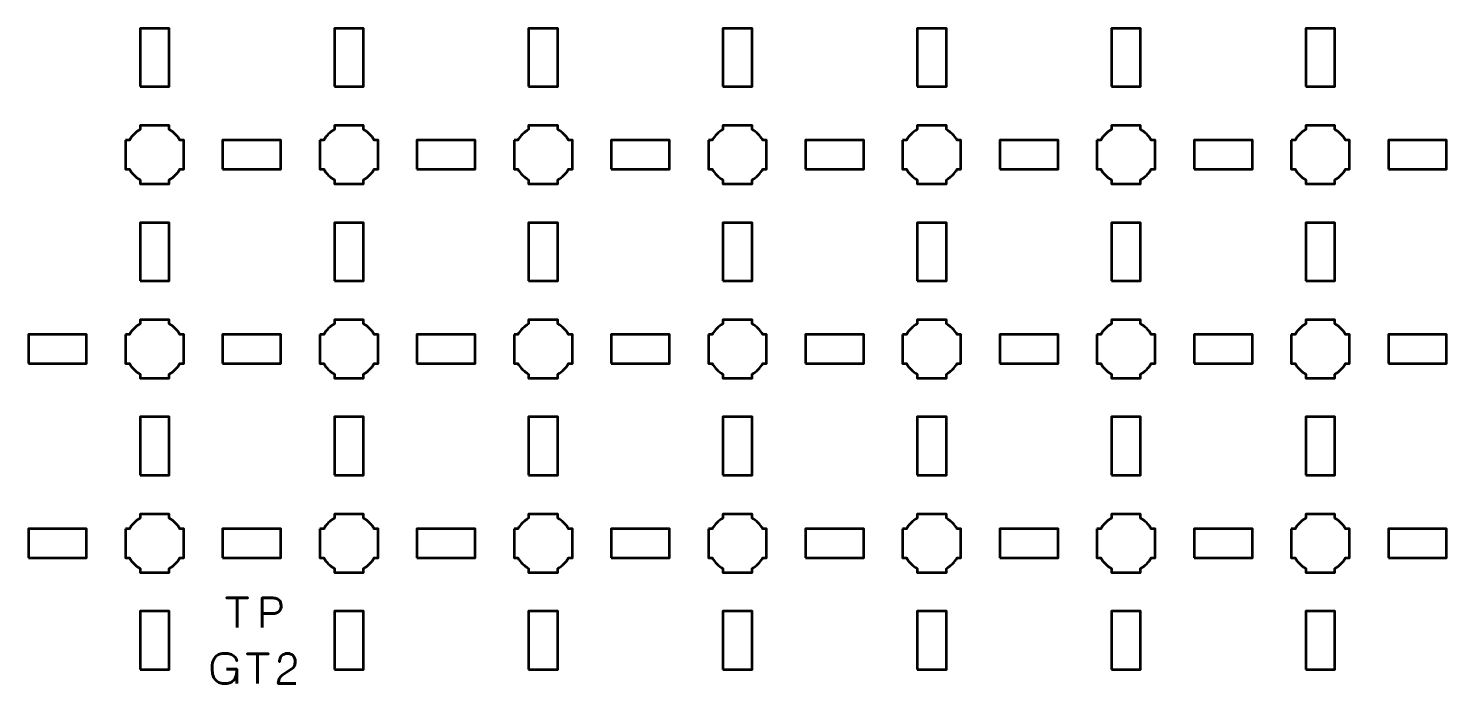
# Model space of a CAD drawing. Header units: centimetres. Extents: x -28.8 to 7.8, y -33.2 to 3.5.
# Drawn here: x -25.8 to -11.2, y -14.29 to -7.55 of the extents above; entities that cross this region are included whole.
import ezdxf

# ---------------------------------------------------------------- set-up
doc = ezdxf.new("R2010")
doc.units = ezdxf.units.CM
doc.header["$MEASUREMENT"] = 0
doc.layers.add('Layer 1', color=7, linetype='Continuous')

msp = doc.modelspace()

# ---------------------------------------------------------------- linework, layer by layer
at = {"layer": 'Layer 1', "lineweight": 53}
for points in [[(-24.65, -8.15), (-24.35, -8.15), (-24.35, -7.55), (-24.65, -7.55), (-24.65, -8.15)], [(-22.65, -8.15), (-22.35, -8.15), (-22.35, -7.55), (-22.65, -7.55), (-22.65, -8.15)], [(-20.65, -8.15), (-20.35, -8.15), (-20.35, -7.55), (-20.65, -7.55), (-20.65, -8.15)], [(-18.65, -8.15), (-18.35, -8.15), (-18.35, -7.55), (-18.65, -7.55), (-18.65, -8.15)], [(-16.65, -8.15), (-16.35, -8.15), (-16.35, -7.55), (-16.65, -7.55), (-16.65, -8.15)], [(-14.65, -8.15), (-14.35, -8.15), (-14.35, -7.55), (-14.65, -7.55), (-14.65, -8.15)], [(-12.65, -8.15), (-12.35, -8.15), (-12.35, -7.55), (-12.65, -7.55), (-12.65, -8.15)], [(-23.8, -9), (-23.2, -9), (-23.2, -8.7), (-23.8, -8.7), (-23.8, -9)], [(-21.8, -9), (-21.2, -9), (-21.2, -8.7), (-21.8, -8.7), (-21.8, -9)], [(-19.8, -9), (-19.2, -9), (-19.2, -8.7), (-19.8, -8.7), (-19.8, -9)], [(-17.8, -9), (-17.2, -9), (-17.2, -8.7), (-17.8, -8.7), (-17.8, -9)], [(-15.8, -9), (-15.2, -9), (-15.2, -8.7), (-15.8, -8.7), (-15.8, -9)], [(-13.8, -9), (-13.2, -9), (-13.2, -8.7), (-13.8, -8.7), (-13.8, -9)], [(-11.8, -9), (-11.2, -9), (-11.2, -8.7), (-11.8, -8.7), (-11.8, -9)], [(-24.65, -10.15), (-24.35, -10.15), (-24.35, -9.55), (-24.65, -9.55), (-24.65, -10.15)], [(-22.65, -10.15), (-22.35, -10.15), (-22.35, -9.55), (-22.65, -9.55), (-22.65, -10.15)], [(-20.65, -10.15), (-20.35, -10.15), (-20.35, -9.55), (-20.65, -9.55), (-20.65, -10.15)], [(-18.65, -10.15), (-18.35, -10.15), (-18.35, -9.55), (-18.65, -9.55), (-18.65, -10.15)], [(-16.65, -10.15), (-16.35, -10.15), (-16.35, -9.55), (-16.65, -9.55), (-16.65, -10.15)], [(-14.65, -10.15), (-14.35, -10.15), (-14.35, -9.55), (-14.65, -9.55), (-14.65, -10.15)], [(-12.65, -10.15), (-12.35, -10.15), (-12.35, -9.55), (-12.65, -9.55), (-12.65, -10.15)], [(-25.8, -11), (-25.2, -11), (-25.2, -10.7), (-25.8, -10.7), (-25.8, -11)], [(-23.8, -11), (-23.2, -11), (-23.2, -10.7), (-23.8, -10.7), (-23.8, -11)], [(-21.8, -11), (-21.2, -11), (-21.2, -10.7), (-21.8, -10.7), (-21.8, -11)], [(-19.8, -11), (-19.2, -11), (-19.2, -10.7), (-19.8, -10.7), (-19.8, -11)], [(-17.8, -11), (-17.2, -11), (-17.2, -10.7), (-17.8, -10.7), (-17.8, -11)], [(-15.8, -11), (-15.2, -11), (-15.2, -10.7), (-15.8, -10.7), (-15.8, -11)], [(-13.8, -11), (-13.2, -11), (-13.2, -10.7), (-13.8, -10.7), (-13.8, -11)], [(-11.8, -11), (-11.2, -11), (-11.2, -10.7), (-11.8, -10.7), (-11.8, -11)], [(-24.65, -12.15), (-24.35, -12.15), (-24.35, -11.55), (-24.65, -11.55), (-24.65, -12.15)], [(-22.65, -12.15), (-22.35, -12.15), (-22.35, -11.55), (-22.65, -11.55), (-22.65, -12.15)], [(-20.65, -12.15), (-20.35, -12.15), (-20.35, -11.55), (-20.65, -11.55), (-20.65, -12.15)], [(-18.65, -12.15), (-18.35, -12.15), (-18.35, -11.55), (-18.65, -11.55), (-18.65, -12.15)], [(-16.65, -12.15), (-16.35, -12.15), (-16.35, -11.55), (-16.65, -11.55), (-16.65, -12.15)], [(-14.65, -12.15), (-14.35, -12.15), (-14.35, -11.55), (-14.65, -11.55), (-14.65, -12.15)], [(-12.65, -12.15), (-12.35, -12.15), (-12.35, -11.55), (-12.65, -11.55), (-12.65, -12.15)], [(-25.8, -13), (-25.2, -13), (-25.2, -12.7), (-25.8, -12.7), (-25.8, -13)], [(-23.8, -13), (-23.2, -13), (-23.2, -12.7), (-23.8, -12.7), (-23.8, -13)], [(-21.8, -13), (-21.2, -13), (-21.2, -12.7), (-21.8, -12.7), (-21.8, -13)], [(-19.8, -13), (-19.2, -13), (-19.2, -12.7), (-19.8, -12.7), (-19.8, -13)], [(-17.8, -13), (-17.2, -13), (-17.2, -12.7), (-17.8, -12.7), (-17.8, -13)], [(-15.8, -13), (-15.2, -13), (-15.2, -12.7), (-15.8, -12.7), (-15.8, -13)], [(-13.8, -13), (-13.2, -13), (-13.2, -12.7), (-13.8, -12.7), (-13.8, -13)], [(-11.8, -13), (-11.2, -13), (-11.2, -12.7), (-11.8, -12.7), (-11.8, -13)], [(-24.65, -14.15), (-24.35, -14.15), (-24.35, -13.55), (-24.65, -13.55), (-24.65, -14.15)], [(-22.65, -14.15), (-22.35, -14.15), (-22.35, -13.55), (-22.65, -13.55), (-22.65, -14.15)], [(-20.65, -14.15), (-20.35, -14.15), (-20.35, -13.55), (-20.65, -13.55), (-20.65, -14.15)], [(-18.65, -14.15), (-18.35, -14.15), (-18.35, -13.55), (-18.65, -13.55), (-18.65, -14.15)], [(-16.65, -14.15), (-16.35, -14.15), (-16.35, -13.55), (-16.65, -13.55), (-16.65, -14.15)], [(-14.65, -14.15), (-14.35, -14.15), (-14.35, -13.55), (-14.65, -13.55), (-14.65, -14.15)], [(-12.65, -14.15), (-12.35, -14.15), (-12.35, -13.55), (-12.65, -13.55), (-12.65, -14.15)]]:
    msp.add_lwpolyline(points, close=True, dxfattribs=at)
for points in [[(-24.8, -8.7), (-24.8, -8.7), (-24.75985, -8.7), (-24.75985, -8.7), (-24.75985, -8.7), (-24.7335, -8.65447), (-24.69553, -8.6165), (-24.65, -8.59015), (-24.65, -8.59015), (-24.65, -8.59015), (-24.65, -8.55), (-24.65, -8.55), (-24.65, -8.55), (-24.65, -8.55), (-24.5, -8.55), (-24.5, -8.55), (-24.5, -8.55), (-24.5, -8.55), (-24.35, -8.55), (-24.35, -8.55), (-24.35, -8.55), (-24.35, -8.55), (-24.35, -8.59015), (-24.35, -8.59015), (-24.35, -8.59015), (-24.30447, -8.6165), (-24.2665, -8.65447), (-24.24015, -8.7), (-24.24015, -8.7), (-24.24015, -8.7), (-24.2, -8.7), (-24.2, -8.7), (-24.2, -8.7), (-24.2, -8.7), (-24.2, -8.85), (-24.2, -8.85), (-24.2, -8.85), (-24.2, -8.85), (-24.2, -9), (-24.2, -9), (-24.2, -9), (-24.2, -9), (-24.24015, -9), (-24.24015, -9), (-24.24015, -9), (-24.2665, -9.04553), (-24.30447, -9.0835), (-24.35, -9.10985), (-24.35, -9.10985), (-24.35, -9.10985), (-24.35, -9.15), (-24.35, -9.15), (-24.35, -9.15), (-24.35, -9.15), (-24.5, -9.15), (-24.5, -9.15), (-24.5, -9.15), (-24.5, -9.15), (-24.65, -9.15), (-24.65, -9.15), (-24.65, -9.15), (-24.65, -9.15), (-24.65, -9.10985), (-24.65, -9.10985), (-24.65, -9.10985), (-24.69553, -9.0835), (-24.7335, -9.04553), (-24.75985, -9), (-24.75985, -9), (-24.75985, -9), (-24.8, -9), (-24.8, -9), (-24.8, -9), (-24.8, -9), (-24.8, -8.85), (-24.8, -8.85), (-24.8, -8.85), (-24.8, -8.85), (-24.8, -8.7), (-24.8, -8.7)], [(-22.8, -8.7), (-22.8, -8.7), (-22.75985, -8.7), (-22.75985, -8.7), (-22.75985, -8.7), (-22.7335, -8.65447), (-22.69553, -8.6165), (-22.65, -8.59015), (-22.65, -8.59015), (-22.65, -8.59015), (-22.65, -8.55), (-22.65, -8.55), (-22.65, -8.55), (-22.65, -8.55), (-22.5, -8.55), (-22.5, -8.55), (-22.5, -8.55), (-22.5, -8.55), (-22.35, -8.55), (-22.35, -8.55), (-22.35, -8.55), (-22.35, -8.55), (-22.35, -8.59015), (-22.35, -8.59015), (-22.35, -8.59015), (-22.30447, -8.6165), (-22.2665, -8.65447), (-22.24015, -8.7), (-22.24015, -8.7), (-22.24015, -8.7), (-22.2, -8.7), (-22.2, -8.7), (-22.2, -8.7), (-22.2, -8.7), (-22.2, -8.85), (-22.2, -8.85), (-22.2, -8.85), (-22.2, -8.85), (-22.2, -9), (-22.2, -9), (-22.2, -9), (-22.2, -9), (-22.24015, -9), (-22.24015, -9), (-22.24015, -9), (-22.2665, -9.04553), (-22.30447, -9.0835), (-22.35, -9.10985), (-22.35, -9.10985), (-22.35, -9.10985), (-22.35, -9.15), (-22.35, -9.15), (-22.35, -9.15), (-22.35, -9.15), (-22.5, -9.15), (-22.5, -9.15), (-22.5, -9.15), (-22.5, -9.15), (-22.65, -9.15), (-22.65, -9.15), (-22.65, -9.15), (-22.65, -9.15), (-22.65, -9.10985), (-22.65, -9.10985), (-22.65, -9.10985), (-22.69553, -9.0835), (-22.7335, -9.04553), (-22.75985, -9), (-22.75985, -9), (-22.75985, -9), (-22.8, -9), (-22.8, -9), (-22.8, -9), (-22.8, -9), (-22.8, -8.85), (-22.8, -8.85), (-22.8, -8.85), (-22.8, -8.85), (-22.8, -8.7), (-22.8, -8.7)], [(-20.8, -8.7), (-20.8, -8.7), (-20.75985, -8.7), (-20.75985, -8.7), (-20.75985, -8.7), (-20.7335, -8.65447), (-20.69553, -8.6165), (-20.65, -8.59015), (-20.65, -8.59015), (-20.65, -8.59015), (-20.65, -8.55), (-20.65, -8.55), (-20.65, -8.55), (-20.65, -8.55), (-20.5, -8.55), (-20.5, -8.55), (-20.5, -8.55), (-20.5, -8.55), (-20.35, -8.55), (-20.35, -8.55), (-20.35, -8.55), (-20.35, -8.55), (-20.35, -8.59015), (-20.35, -8.59015), (-20.35, -8.59015), (-20.30447, -8.6165), (-20.2665, -8.65447), (-20.24015, -8.7), (-20.24015, -8.7), (-20.24015, -8.7), (-20.2, -8.7), (-20.2, -8.7), (-20.2, -8.7), (-20.2, -8.7), (-20.2, -8.85), (-20.2, -8.85), (-20.2, -8.85), (-20.2, -8.85), (-20.2, -9), (-20.2, -9), (-20.2, -9), (-20.2, -9), (-20.24015, -9), (-20.24015, -9), (-20.24015, -9), (-20.2665, -9.04553), (-20.30447, -9.0835), (-20.35, -9.10985), (-20.35, -9.10985), (-20.35, -9.10985), (-20.35, -9.15), (-20.35, -9.15), (-20.35, -9.15), (-20.35, -9.15), (-20.5, -9.15), (-20.5, -9.15), (-20.5, -9.15), (-20.5, -9.15), (-20.65, -9.15), (-20.65, -9.15), (-20.65, -9.15), (-20.65, -9.15), (-20.65, -9.10985), (-20.65, -9.10985), (-20.65, -9.10985), (-20.69553, -9.0835), (-20.7335, -9.04553), (-20.75985, -9), (-20.75985, -9), (-20.75985, -9), (-20.8, -9), (-20.8, -9), (-20.8, -9), (-20.8, -9), (-20.8, -8.85), (-20.8, -8.85), (-20.8, -8.85), (-20.8, -8.85), (-20.8, -8.7), (-20.8, -8.7)], [(-18.8, -8.7), (-18.8, -8.7), (-18.75985, -8.7), (-18.75985, -8.7), (-18.75985, -8.7), (-18.7335, -8.65447), (-18.69553, -8.6165), (-18.65, -8.59015), (-18.65, -8.59015), (-18.65, -8.59015), (-18.65, -8.55), (-18.65, -8.55), (-18.65, -8.55), (-18.65, -8.55), (-18.5, -8.55), (-18.5, -8.55), (-18.5, -8.55), (-18.5, -8.55), (-18.35, -8.55), (-18.35, -8.55), (-18.35, -8.55), (-18.35, -8.55), (-18.35, -8.59015), (-18.35, -8.59015), (-18.35, -8.59015), (-18.30447, -8.6165), (-18.2665, -8.65447), (-18.24015, -8.7), (-18.24015, -8.7), (-18.24015, -8.7), (-18.2, -8.7), (-18.2, -8.7), (-18.2, -8.7), (-18.2, -8.7), (-18.2, -8.85), (-18.2, -8.85), (-18.2, -8.85), (-18.2, -8.85), (-18.2, -9), (-18.2, -9), (-18.2, -9), (-18.2, -9), (-18.24015, -9), (-18.24015, -9), (-18.24015, -9), (-18.2665, -9.04553), (-18.30447, -9.0835), (-18.35, -9.10985), (-18.35, -9.10985), (-18.35, -9.10985), (-18.35, -9.15), (-18.35, -9.15), (-18.35, -9.15), (-18.35, -9.15), (-18.5, -9.15), (-18.5, -9.15), (-18.5, -9.15), (-18.5, -9.15), (-18.65, -9.15), (-18.65, -9.15), (-18.65, -9.15), (-18.65, -9.15), (-18.65, -9.10985), (-18.65, -9.10985), (-18.65, -9.10985), (-18.69553, -9.0835), (-18.7335, -9.04553), (-18.75985, -9), (-18.75985, -9), (-18.75985, -9), (-18.8, -9), (-18.8, -9), (-18.8, -9), (-18.8, -9), (-18.8, -8.85), (-18.8, -8.85), (-18.8, -8.85), (-18.8, -8.85), (-18.8, -8.7), (-18.8, -8.7)], [(-16.8, -8.7), (-16.8, -8.7), (-16.75985, -8.7), (-16.75985, -8.7), (-16.75985, -8.7), (-16.7335, -8.65447), (-16.69553, -8.6165), (-16.65, -8.59015), (-16.65, -8.59015), (-16.65, -8.59015), (-16.65, -8.55), (-16.65, -8.55), (-16.65, -8.55), (-16.65, -8.55), (-16.5, -8.55), (-16.5, -8.55), (-16.5, -8.55), (-16.5, -8.55), (-16.35, -8.55), (-16.35, -8.55), (-16.35, -8.55), (-16.35, -8.55), (-16.35, -8.59015), (-16.35, -8.59015), (-16.35, -8.59015), (-16.30447, -8.6165), (-16.2665, -8.65447), (-16.24015, -8.7), (-16.24015, -8.7), (-16.24015, -8.7), (-16.2, -8.7), (-16.2, -8.7), (-16.2, -8.7), (-16.2, -8.7), (-16.2, -8.85), (-16.2, -8.85), (-16.2, -8.85), (-16.2, -8.85), (-16.2, -9), (-16.2, -9), (-16.2, -9), (-16.2, -9), (-16.24015, -9), (-16.24015, -9), (-16.24015, -9), (-16.2665, -9.04553), (-16.30447, -9.0835), (-16.35, -9.10985), (-16.35, -9.10985), (-16.35, -9.10985), (-16.35, -9.15), (-16.35, -9.15), (-16.35, -9.15), (-16.35, -9.15), (-16.5, -9.15), (-16.5, -9.15), (-16.5, -9.15), (-16.5, -9.15), (-16.65, -9.15), (-16.65, -9.15), (-16.65, -9.15), (-16.65, -9.15), (-16.65, -9.10985), (-16.65, -9.10985), (-16.65, -9.10985), (-16.69553, -9.0835), (-16.7335, -9.04553), (-16.75985, -9), (-16.75985, -9), (-16.75985, -9), (-16.8, -9), (-16.8, -9), (-16.8, -9), (-16.8, -9), (-16.8, -8.85), (-16.8, -8.85), (-16.8, -8.85), (-16.8, -8.85), (-16.8, -8.7), (-16.8, -8.7)], [(-14.8, -8.7), (-14.8, -8.7), (-14.75985, -8.7), (-14.75985, -8.7), (-14.75985, -8.7), (-14.7335, -8.65447), (-14.69553, -8.6165), (-14.65, -8.59015), (-14.65, -8.59015), (-14.65, -8.59015), (-14.65, -8.55), (-14.65, -8.55), (-14.65, -8.55), (-14.65, -8.55), (-14.5, -8.55), (-14.5, -8.55), (-14.5, -8.55), (-14.5, -8.55), (-14.35, -8.55), (-14.35, -8.55), (-14.35, -8.55), (-14.35, -8.55), (-14.35, -8.59015), (-14.35, -8.59015), (-14.35, -8.59015), (-14.30447, -8.6165), (-14.2665, -8.65447), (-14.24015, -8.7), (-14.24015, -8.7), (-14.24015, -8.7), (-14.2, -8.7), (-14.2, -8.7), (-14.2, -8.7), (-14.2, -8.7), (-14.2, -8.85), (-14.2, -8.85), (-14.2, -8.85), (-14.2, -8.85), (-14.2, -9), (-14.2, -9), (-14.2, -9), (-14.2, -9), (-14.24015, -9), (-14.24015, -9), (-14.24015, -9), (-14.2665, -9.04553), (-14.30447, -9.0835), (-14.35, -9.10985), (-14.35, -9.10985), (-14.35, -9.10985), (-14.35, -9.15), (-14.35, -9.15), (-14.35, -9.15), (-14.35, -9.15), (-14.5, -9.15), (-14.5, -9.15), (-14.5, -9.15), (-14.5, -9.15), (-14.65, -9.15), (-14.65, -9.15), (-14.65, -9.15), (-14.65, -9.15), (-14.65, -9.10985), (-14.65, -9.10985), (-14.65, -9.10985), (-14.69553, -9.0835), (-14.7335, -9.04553), (-14.75985, -9), (-14.75985, -9), (-14.75985, -9), (-14.8, -9), (-14.8, -9), (-14.8, -9), (-14.8, -9), (-14.8, -8.85), (-14.8, -8.85), (-14.8, -8.85), (-14.8, -8.85), (-14.8, -8.7), (-14.8, -8.7)], [(-12.8, -8.7), (-12.8, -8.7), (-12.75985, -8.7), (-12.75985, -8.7), (-12.75985, -8.7), (-12.7335, -8.65447), (-12.69553, -8.6165), (-12.65, -8.59015), (-12.65, -8.59015), (-12.65, -8.59015), (-12.65, -8.55), (-12.65, -8.55), (-12.65, -8.55), (-12.65, -8.55), (-12.5, -8.55), (-12.5, -8.55), (-12.5, -8.55), (-12.5, -8.55), (-12.35, -8.55), (-12.35, -8.55), (-12.35, -8.55), (-12.35, -8.55), (-12.35, -8.59015), (-12.35, -8.59015), (-12.35, -8.59015), (-12.30447, -8.6165), (-12.2665, -8.65447), (-12.24015, -8.7), (-12.24015, -8.7), (-12.24015, -8.7), (-12.2, -8.7), (-12.2, -8.7), (-12.2, -8.7), (-12.2, -8.7), (-12.2, -8.85), (-12.2, -8.85), (-12.2, -8.85), (-12.2, -8.85), (-12.2, -9), (-12.2, -9), (-12.2, -9), (-12.2, -9), (-12.24015, -9), (-12.24015, -9), (-12.24015, -9), (-12.2665, -9.04553), (-12.30447, -9.0835), (-12.35, -9.10985), (-12.35, -9.10985), (-12.35, -9.10985), (-12.35, -9.15), (-12.35, -9.15), (-12.35, -9.15), (-12.35, -9.15), (-12.5, -9.15), (-12.5, -9.15), (-12.5, -9.15), (-12.5, -9.15), (-12.65, -9.15), (-12.65, -9.15), (-12.65, -9.15), (-12.65, -9.15), (-12.65, -9.10985), (-12.65, -9.10985), (-12.65, -9.10985), (-12.69553, -9.0835), (-12.7335, -9.04553), (-12.75985, -9), (-12.75985, -9), (-12.75985, -9), (-12.8, -9), (-12.8, -9), (-12.8, -9), (-12.8, -9), (-12.8, -8.85), (-12.8, -8.85), (-12.8, -8.85), (-12.8, -8.85), (-12.8, -8.7), (-12.8, -8.7)], [(-24.8, -10.7), (-24.8, -10.7), (-24.75985, -10.7), (-24.75985, -10.7), (-24.75985, -10.7), (-24.7335, -10.65447), (-24.69553, -10.6165), (-24.65, -10.59015), (-24.65, -10.59015), (-24.65, -10.59015), (-24.65, -10.55), (-24.65, -10.55), (-24.65, -10.55), (-24.65, -10.55), (-24.5, -10.55), (-24.5, -10.55), (-24.5, -10.55), (-24.5, -10.55), (-24.35, -10.55), (-24.35, -10.55), (-24.35, -10.55), (-24.35, -10.55), (-24.35, -10.59015), (-24.35, -10.59015), (-24.35, -10.59015), (-24.30447, -10.6165), (-24.2665, -10.65447), (-24.24015, -10.7), (-24.24015, -10.7), (-24.24015, -10.7), (-24.2, -10.7), (-24.2, -10.7), (-24.2, -10.7), (-24.2, -10.7), (-24.2, -10.85), (-24.2, -10.85), (-24.2, -10.85), (-24.2, -10.85), (-24.2, -11), (-24.2, -11), (-24.2, -11), (-24.2, -11), (-24.24015, -11), (-24.24015, -11), (-24.24015, -11), (-24.2665, -11.04553), (-24.30447, -11.0835), (-24.35, -11.10985), (-24.35, -11.10985), (-24.35, -11.10985), (-24.35, -11.15), (-24.35, -11.15), (-24.35, -11.15), (-24.35, -11.15), (-24.5, -11.15), (-24.5, -11.15), (-24.5, -11.15), (-24.5, -11.15), (-24.65, -11.15), (-24.65, -11.15), (-24.65, -11.15), (-24.65, -11.15), (-24.65, -11.10985), (-24.65, -11.10985), (-24.65, -11.10985), (-24.69553, -11.0835), (-24.7335, -11.04553), (-24.75985, -11), (-24.75985, -11), (-24.75985, -11), (-24.8, -11), (-24.8, -11), (-24.8, -11), (-24.8, -11), (-24.8, -10.85), (-24.8, -10.85), (-24.8, -10.85), (-24.8, -10.85), (-24.8, -10.7), (-24.8, -10.7)], [(-22.8, -10.7), (-22.8, -10.7), (-22.75985, -10.7), (-22.75985, -10.7), (-22.75985, -10.7), (-22.7335, -10.65447), (-22.69553, -10.6165), (-22.65, -10.59015), (-22.65, -10.59015), (-22.65, -10.59015), (-22.65, -10.55), (-22.65, -10.55), (-22.65, -10.55), (-22.65, -10.55), (-22.5, -10.55), (-22.5, -10.55), (-22.5, -10.55), (-22.5, -10.55), (-22.35, -10.55), (-22.35, -10.55), (-22.35, -10.55), (-22.35, -10.55), (-22.35, -10.59015), (-22.35, -10.59015), (-22.35, -10.59015), (-22.30447, -10.6165), (-22.2665, -10.65447), (-22.24015, -10.7), (-22.24015, -10.7), (-22.24015, -10.7), (-22.2, -10.7), (-22.2, -10.7), (-22.2, -10.7), (-22.2, -10.7), (-22.2, -10.85), (-22.2, -10.85), (-22.2, -10.85), (-22.2, -10.85), (-22.2, -11), (-22.2, -11), (-22.2, -11), (-22.2, -11), (-22.24015, -11), (-22.24015, -11), (-22.24015, -11), (-22.2665, -11.04553), (-22.30447, -11.0835), (-22.35, -11.10985), (-22.35, -11.10985), (-22.35, -11.10985), (-22.35, -11.15), (-22.35, -11.15), (-22.35, -11.15), (-22.35, -11.15), (-22.5, -11.15), (-22.5, -11.15), (-22.5, -11.15), (-22.5, -11.15), (-22.65, -11.15), (-22.65, -11.15), (-22.65, -11.15), (-22.65, -11.15), (-22.65, -11.10985), (-22.65, -11.10985), (-22.65, -11.10985), (-22.69553, -11.0835), (-22.7335, -11.04553), (-22.75985, -11), (-22.75985, -11), (-22.75985, -11), (-22.8, -11), (-22.8, -11), (-22.8, -11), (-22.8, -11), (-22.8, -10.85), (-22.8, -10.85), (-22.8, -10.85), (-22.8, -10.85), (-22.8, -10.7), (-22.8, -10.7)], [(-20.8, -10.7), (-20.8, -10.7), (-20.75985, -10.7), (-20.75985, -10.7), (-20.75985, -10.7), (-20.7335, -10.65447), (-20.69553, -10.6165), (-20.65, -10.59015), (-20.65, -10.59015), (-20.65, -10.59015), (-20.65, -10.55), (-20.65, -10.55), (-20.65, -10.55), (-20.65, -10.55), (-20.5, -10.55), (-20.5, -10.55), (-20.5, -10.55), (-20.5, -10.55), (-20.35, -10.55), (-20.35, -10.55), (-20.35, -10.55), (-20.35, -10.55), (-20.35, -10.59015), (-20.35, -10.59015), (-20.35, -10.59015), (-20.30447, -10.6165), (-20.2665, -10.65447), (-20.24015, -10.7), (-20.24015, -10.7), (-20.24015, -10.7), (-20.2, -10.7), (-20.2, -10.7), (-20.2, -10.7), (-20.2, -10.7), (-20.2, -10.85), (-20.2, -10.85), (-20.2, -10.85), (-20.2, -10.85), (-20.2, -11), (-20.2, -11), (-20.2, -11), (-20.2, -11), (-20.24015, -11), (-20.24015, -11), (-20.24015, -11), (-20.2665, -11.04553), (-20.30447, -11.0835), (-20.35, -11.10985), (-20.35, -11.10985), (-20.35, -11.10985), (-20.35, -11.15), (-20.35, -11.15), (-20.35, -11.15), (-20.35, -11.15), (-20.5, -11.15), (-20.5, -11.15), (-20.5, -11.15), (-20.5, -11.15), (-20.65, -11.15), (-20.65, -11.15), (-20.65, -11.15), (-20.65, -11.15), (-20.65, -11.10985), (-20.65, -11.10985), (-20.65, -11.10985), (-20.69553, -11.0835), (-20.7335, -11.04553), (-20.75985, -11), (-20.75985, -11), (-20.75985, -11), (-20.8, -11), (-20.8, -11), (-20.8, -11), (-20.8, -11), (-20.8, -10.85), (-20.8, -10.85), (-20.8, -10.85), (-20.8, -10.85), (-20.8, -10.7), (-20.8, -10.7)], [(-18.8, -10.7), (-18.8, -10.7), (-18.75985, -10.7), (-18.75985, -10.7), (-18.75985, -10.7), (-18.7335, -10.65447), (-18.69553, -10.6165), (-18.65, -10.59015), (-18.65, -10.59015), (-18.65, -10.59015), (-18.65, -10.55), (-18.65, -10.55), (-18.65, -10.55), (-18.65, -10.55), (-18.5, -10.55), (-18.5, -10.55), (-18.5, -10.55), (-18.5, -10.55), (-18.35, -10.55), (-18.35, -10.55), (-18.35, -10.55), (-18.35, -10.55), (-18.35, -10.59015), (-18.35, -10.59015), (-18.35, -10.59015), (-18.30447, -10.6165), (-18.2665, -10.65447), (-18.24015, -10.7), (-18.24015, -10.7), (-18.24015, -10.7), (-18.2, -10.7), (-18.2, -10.7), (-18.2, -10.7), (-18.2, -10.7), (-18.2, -10.85), (-18.2, -10.85), (-18.2, -10.85), (-18.2, -10.85), (-18.2, -11), (-18.2, -11), (-18.2, -11), (-18.2, -11), (-18.24015, -11), (-18.24015, -11), (-18.24015, -11), (-18.2665, -11.04553), (-18.30447, -11.0835), (-18.35, -11.10985), (-18.35, -11.10985), (-18.35, -11.10985), (-18.35, -11.15), (-18.35, -11.15), (-18.35, -11.15), (-18.35, -11.15), (-18.5, -11.15), (-18.5, -11.15), (-18.5, -11.15), (-18.5, -11.15), (-18.65, -11.15), (-18.65, -11.15), (-18.65, -11.15), (-18.65, -11.15), (-18.65, -11.10985), (-18.65, -11.10985), (-18.65, -11.10985), (-18.69553, -11.0835), (-18.7335, -11.04553), (-18.75985, -11), (-18.75985, -11), (-18.75985, -11), (-18.8, -11), (-18.8, -11), (-18.8, -11), (-18.8, -11), (-18.8, -10.85), (-18.8, -10.85), (-18.8, -10.85), (-18.8, -10.85), (-18.8, -10.7), (-18.8, -10.7)], [(-16.8, -10.7), (-16.8, -10.7), (-16.75985, -10.7), (-16.75985, -10.7), (-16.75985, -10.7), (-16.7335, -10.65447), (-16.69553, -10.6165), (-16.65, -10.59015), (-16.65, -10.59015), (-16.65, -10.59015), (-16.65, -10.55), (-16.65, -10.55), (-16.65, -10.55), (-16.65, -10.55), (-16.5, -10.55), (-16.5, -10.55), (-16.5, -10.55), (-16.5, -10.55), (-16.35, -10.55), (-16.35, -10.55), (-16.35, -10.55), (-16.35, -10.55), (-16.35, -10.59015), (-16.35, -10.59015), (-16.35, -10.59015), (-16.30447, -10.6165), (-16.2665, -10.65447), (-16.24015, -10.7), (-16.24015, -10.7), (-16.24015, -10.7), (-16.2, -10.7), (-16.2, -10.7), (-16.2, -10.7), (-16.2, -10.7), (-16.2, -10.85), (-16.2, -10.85), (-16.2, -10.85), (-16.2, -10.85), (-16.2, -11), (-16.2, -11), (-16.2, -11), (-16.2, -11), (-16.24015, -11), (-16.24015, -11), (-16.24015, -11), (-16.2665, -11.04553), (-16.30447, -11.0835), (-16.35, -11.10985), (-16.35, -11.10985), (-16.35, -11.10985), (-16.35, -11.15), (-16.35, -11.15), (-16.35, -11.15), (-16.35, -11.15), (-16.5, -11.15), (-16.5, -11.15), (-16.5, -11.15), (-16.5, -11.15), (-16.65, -11.15), (-16.65, -11.15), (-16.65, -11.15), (-16.65, -11.15), (-16.65, -11.10985), (-16.65, -11.10985), (-16.65, -11.10985), (-16.69553, -11.0835), (-16.7335, -11.04553), (-16.75985, -11), (-16.75985, -11), (-16.75985, -11), (-16.8, -11), (-16.8, -11), (-16.8, -11), (-16.8, -11), (-16.8, -10.85), (-16.8, -10.85), (-16.8, -10.85), (-16.8, -10.85), (-16.8, -10.7), (-16.8, -10.7)], [(-14.8, -10.7), (-14.8, -10.7), (-14.75985, -10.7), (-14.75985, -10.7), (-14.75985, -10.7), (-14.7335, -10.65447), (-14.69553, -10.6165), (-14.65, -10.59015), (-14.65, -10.59015), (-14.65, -10.59015), (-14.65, -10.55), (-14.65, -10.55), (-14.65, -10.55), (-14.65, -10.55), (-14.5, -10.55), (-14.5, -10.55), (-14.5, -10.55), (-14.5, -10.55), (-14.35, -10.55), (-14.35, -10.55), (-14.35, -10.55), (-14.35, -10.55), (-14.35, -10.59015), (-14.35, -10.59015), (-14.35, -10.59015), (-14.30447, -10.6165), (-14.2665, -10.65447), (-14.24015, -10.7), (-14.24015, -10.7), (-14.24015, -10.7), (-14.2, -10.7), (-14.2, -10.7), (-14.2, -10.7), (-14.2, -10.7), (-14.2, -10.85), (-14.2, -10.85), (-14.2, -10.85), (-14.2, -10.85), (-14.2, -11), (-14.2, -11), (-14.2, -11), (-14.2, -11), (-14.24015, -11), (-14.24015, -11), (-14.24015, -11), (-14.2665, -11.04553), (-14.30447, -11.0835), (-14.35, -11.10985), (-14.35, -11.10985), (-14.35, -11.10985), (-14.35, -11.15), (-14.35, -11.15), (-14.35, -11.15), (-14.35, -11.15), (-14.5, -11.15), (-14.5, -11.15), (-14.5, -11.15), (-14.5, -11.15), (-14.65, -11.15), (-14.65, -11.15), (-14.65, -11.15), (-14.65, -11.15), (-14.65, -11.10985), (-14.65, -11.10985), (-14.65, -11.10985), (-14.69553, -11.0835), (-14.7335, -11.04553), (-14.75985, -11), (-14.75985, -11), (-14.75985, -11), (-14.8, -11), (-14.8, -11), (-14.8, -11), (-14.8, -11), (-14.8, -10.85), (-14.8, -10.85), (-14.8, -10.85), (-14.8, -10.85), (-14.8, -10.7), (-14.8, -10.7)], [(-12.8, -10.7), (-12.8, -10.7), (-12.75985, -10.7), (-12.75985, -10.7), (-12.75985, -10.7), (-12.7335, -10.65447), (-12.69553, -10.6165), (-12.65, -10.59015), (-12.65, -10.59015), (-12.65, -10.59015), (-12.65, -10.55), (-12.65, -10.55), (-12.65, -10.55), (-12.65, -10.55), (-12.5, -10.55), (-12.5, -10.55), (-12.5, -10.55), (-12.5, -10.55), (-12.35, -10.55), (-12.35, -10.55), (-12.35, -10.55), (-12.35, -10.55), (-12.35, -10.59015), (-12.35, -10.59015), (-12.35, -10.59015), (-12.30447, -10.6165), (-12.2665, -10.65447), (-12.24015, -10.7), (-12.24015, -10.7), (-12.24015, -10.7), (-12.2, -10.7), (-12.2, -10.7), (-12.2, -10.7), (-12.2, -10.7), (-12.2, -10.85), (-12.2, -10.85), (-12.2, -10.85), (-12.2, -10.85), (-12.2, -11), (-12.2, -11), (-12.2, -11), (-12.2, -11), (-12.24015, -11), (-12.24015, -11), (-12.24015, -11), (-12.2665, -11.04553), (-12.30447, -11.0835), (-12.35, -11.10985), (-12.35, -11.10985), (-12.35, -11.10985), (-12.35, -11.15), (-12.35, -11.15), (-12.35, -11.15), (-12.35, -11.15), (-12.5, -11.15), (-12.5, -11.15), (-12.5, -11.15), (-12.5, -11.15), (-12.65, -11.15), (-12.65, -11.15), (-12.65, -11.15), (-12.65, -11.15), (-12.65, -11.10985), (-12.65, -11.10985), (-12.65, -11.10985), (-12.69553, -11.0835), (-12.7335, -11.04553), (-12.75985, -11), (-12.75985, -11), (-12.75985, -11), (-12.8, -11), (-12.8, -11), (-12.8, -11), (-12.8, -11), (-12.8, -10.85), (-12.8, -10.85), (-12.8, -10.85), (-12.8, -10.85), (-12.8, -10.7), (-12.8, -10.7)], [(-24.8, -12.7), (-24.8, -12.7), (-24.75985, -12.7), (-24.75985, -12.7), (-24.75985, -12.7), (-24.7335, -12.65447), (-24.69553, -12.6165), (-24.65, -12.59015), (-24.65, -12.59015), (-24.65, -12.59015), (-24.65, -12.55), (-24.65, -12.55), (-24.65, -12.55), (-24.65, -12.55), (-24.5, -12.55), (-24.5, -12.55), (-24.5, -12.55), (-24.5, -12.55), (-24.35, -12.55), (-24.35, -12.55), (-24.35, -12.55), (-24.35, -12.55), (-24.35, -12.59015), (-24.35, -12.59015), (-24.35, -12.59015), (-24.30447, -12.6165), (-24.2665, -12.65447), (-24.24015, -12.7), (-24.24015, -12.7), (-24.24015, -12.7), (-24.2, -12.7), (-24.2, -12.7), (-24.2, -12.7), (-24.2, -12.7), (-24.2, -12.85), (-24.2, -12.85), (-24.2, -12.85), (-24.2, -12.85), (-24.2, -13), (-24.2, -13), (-24.2, -13), (-24.2, -13), (-24.24015, -13), (-24.24015, -13), (-24.24015, -13), (-24.2665, -13.04553), (-24.30447, -13.0835), (-24.35, -13.10985), (-24.35, -13.10985), (-24.35, -13.10985), (-24.35, -13.15), (-24.35, -13.15), (-24.35, -13.15), (-24.35, -13.15), (-24.5, -13.15), (-24.5, -13.15), (-24.5, -13.15), (-24.5, -13.15), (-24.65, -13.15), (-24.65, -13.15), (-24.65, -13.15), (-24.65, -13.15), (-24.65, -13.10985), (-24.65, -13.10985), (-24.65, -13.10985), (-24.69553, -13.0835), (-24.7335, -13.04553), (-24.75985, -13), (-24.75985, -13), (-24.75985, -13), (-24.8, -13), (-24.8, -13), (-24.8, -13), (-24.8, -13), (-24.8, -12.85), (-24.8, -12.85), (-24.8, -12.85), (-24.8, -12.85), (-24.8, -12.7), (-24.8, -12.7)], [(-22.8, -12.7), (-22.8, -12.7), (-22.75985, -12.7), (-22.75985, -12.7), (-22.75985, -12.7), (-22.7335, -12.65447), (-22.69553, -12.6165), (-22.65, -12.59015), (-22.65, -12.59015), (-22.65, -12.59015), (-22.65, -12.55), (-22.65, -12.55), (-22.65, -12.55), (-22.65, -12.55), (-22.5, -12.55), (-22.5, -12.55), (-22.5, -12.55), (-22.5, -12.55), (-22.35, -12.55), (-22.35, -12.55), (-22.35, -12.55), (-22.35, -12.55), (-22.35, -12.59015), (-22.35, -12.59015), (-22.35, -12.59015), (-22.30447, -12.6165), (-22.2665, -12.65447), (-22.24015, -12.7), (-22.24015, -12.7), (-22.24015, -12.7), (-22.2, -12.7), (-22.2, -12.7), (-22.2, -12.7), (-22.2, -12.7), (-22.2, -12.85), (-22.2, -12.85), (-22.2, -12.85), (-22.2, -12.85), (-22.2, -13), (-22.2, -13), (-22.2, -13), (-22.2, -13), (-22.24015, -13), (-22.24015, -13), (-22.24015, -13), (-22.2665, -13.04553), (-22.30447, -13.0835), (-22.35, -13.10985), (-22.35, -13.10985), (-22.35, -13.10985), (-22.35, -13.15), (-22.35, -13.15), (-22.35, -13.15), (-22.35, -13.15), (-22.5, -13.15), (-22.5, -13.15), (-22.5, -13.15), (-22.5, -13.15), (-22.65, -13.15), (-22.65, -13.15), (-22.65, -13.15), (-22.65, -13.15), (-22.65, -13.10985), (-22.65, -13.10985), (-22.65, -13.10985), (-22.69553, -13.0835), (-22.7335, -13.04553), (-22.75985, -13), (-22.75985, -13), (-22.75985, -13), (-22.8, -13), (-22.8, -13), (-22.8, -13), (-22.8, -13), (-22.8, -12.85), (-22.8, -12.85), (-22.8, -12.85), (-22.8, -12.85), (-22.8, -12.7), (-22.8, -12.7)], [(-20.8, -12.7), (-20.8, -12.7), (-20.75985, -12.7), (-20.75985, -12.7), (-20.75985, -12.7), (-20.7335, -12.65447), (-20.69553, -12.6165), (-20.65, -12.59015), (-20.65, -12.59015), (-20.65, -12.59015), (-20.65, -12.55), (-20.65, -12.55), (-20.65, -12.55), (-20.65, -12.55), (-20.5, -12.55), (-20.5, -12.55), (-20.5, -12.55), (-20.5, -12.55), (-20.35, -12.55), (-20.35, -12.55), (-20.35, -12.55), (-20.35, -12.55), (-20.35, -12.59015), (-20.35, -12.59015), (-20.35, -12.59015), (-20.30447, -12.6165), (-20.2665, -12.65447), (-20.24015, -12.7), (-20.24015, -12.7), (-20.24015, -12.7), (-20.2, -12.7), (-20.2, -12.7), (-20.2, -12.7), (-20.2, -12.7), (-20.2, -12.85), (-20.2, -12.85), (-20.2, -12.85), (-20.2, -12.85), (-20.2, -13), (-20.2, -13), (-20.2, -13), (-20.2, -13), (-20.24015, -13), (-20.24015, -13), (-20.24015, -13), (-20.2665, -13.04553), (-20.30447, -13.0835), (-20.35, -13.10985), (-20.35, -13.10985), (-20.35, -13.10985), (-20.35, -13.15), (-20.35, -13.15), (-20.35, -13.15), (-20.35, -13.15), (-20.5, -13.15), (-20.5, -13.15), (-20.5, -13.15), (-20.5, -13.15), (-20.65, -13.15), (-20.65, -13.15), (-20.65, -13.15), (-20.65, -13.15), (-20.65, -13.10985), (-20.65, -13.10985), (-20.65, -13.10985), (-20.69553, -13.0835), (-20.7335, -13.04553), (-20.75985, -13), (-20.75985, -13), (-20.75985, -13), (-20.8, -13), (-20.8, -13), (-20.8, -13), (-20.8, -13), (-20.8, -12.85), (-20.8, -12.85), (-20.8, -12.85), (-20.8, -12.85), (-20.8, -12.7), (-20.8, -12.7)], [(-18.8, -12.7), (-18.8, -12.7), (-18.75985, -12.7), (-18.75985, -12.7), (-18.75985, -12.7), (-18.7335, -12.65447), (-18.69553, -12.6165), (-18.65, -12.59015), (-18.65, -12.59015), (-18.65, -12.59015), (-18.65, -12.55), (-18.65, -12.55), (-18.65, -12.55), (-18.65, -12.55), (-18.5, -12.55), (-18.5, -12.55), (-18.5, -12.55), (-18.5, -12.55), (-18.35, -12.55), (-18.35, -12.55), (-18.35, -12.55), (-18.35, -12.55), (-18.35, -12.59015), (-18.35, -12.59015), (-18.35, -12.59015), (-18.30447, -12.6165), (-18.2665, -12.65447), (-18.24015, -12.7), (-18.24015, -12.7), (-18.24015, -12.7), (-18.2, -12.7), (-18.2, -12.7), (-18.2, -12.7), (-18.2, -12.7), (-18.2, -12.85), (-18.2, -12.85), (-18.2, -12.85), (-18.2, -12.85), (-18.2, -13), (-18.2, -13), (-18.2, -13), (-18.2, -13), (-18.24015, -13), (-18.24015, -13), (-18.24015, -13), (-18.2665, -13.04553), (-18.30447, -13.0835), (-18.35, -13.10985), (-18.35, -13.10985), (-18.35, -13.10985), (-18.35, -13.15), (-18.35, -13.15), (-18.35, -13.15), (-18.35, -13.15), (-18.5, -13.15), (-18.5, -13.15), (-18.5, -13.15), (-18.5, -13.15), (-18.65, -13.15), (-18.65, -13.15), (-18.65, -13.15), (-18.65, -13.15), (-18.65, -13.10985), (-18.65, -13.10985), (-18.65, -13.10985), (-18.69553, -13.0835), (-18.7335, -13.04553), (-18.75985, -13), (-18.75985, -13), (-18.75985, -13), (-18.8, -13), (-18.8, -13), (-18.8, -13), (-18.8, -13), (-18.8, -12.85), (-18.8, -12.85), (-18.8, -12.85), (-18.8, -12.85), (-18.8, -12.7), (-18.8, -12.7)], [(-16.8, -12.7), (-16.8, -12.7), (-16.75985, -12.7), (-16.75985, -12.7), (-16.75985, -12.7), (-16.7335, -12.65447), (-16.69553, -12.6165), (-16.65, -12.59015), (-16.65, -12.59015), (-16.65, -12.59015), (-16.65, -12.55), (-16.65, -12.55), (-16.65, -12.55), (-16.65, -12.55), (-16.5, -12.55), (-16.5, -12.55), (-16.5, -12.55), (-16.5, -12.55), (-16.35, -12.55), (-16.35, -12.55), (-16.35, -12.55), (-16.35, -12.55), (-16.35, -12.59015), (-16.35, -12.59015), (-16.35, -12.59015), (-16.30447, -12.6165), (-16.2665, -12.65447), (-16.24015, -12.7), (-16.24015, -12.7), (-16.24015, -12.7), (-16.2, -12.7), (-16.2, -12.7), (-16.2, -12.7), (-16.2, -12.7), (-16.2, -12.85), (-16.2, -12.85), (-16.2, -12.85), (-16.2, -12.85), (-16.2, -13), (-16.2, -13), (-16.2, -13), (-16.2, -13), (-16.24015, -13), (-16.24015, -13), (-16.24015, -13), (-16.2665, -13.04553), (-16.30447, -13.0835), (-16.35, -13.10985), (-16.35, -13.10985), (-16.35, -13.10985), (-16.35, -13.15), (-16.35, -13.15), (-16.35, -13.15), (-16.35, -13.15), (-16.5, -13.15), (-16.5, -13.15), (-16.5, -13.15), (-16.5, -13.15), (-16.65, -13.15), (-16.65, -13.15), (-16.65, -13.15), (-16.65, -13.15), (-16.65, -13.10985), (-16.65, -13.10985), (-16.65, -13.10985), (-16.69553, -13.0835), (-16.7335, -13.04553), (-16.75985, -13), (-16.75985, -13), (-16.75985, -13), (-16.8, -13), (-16.8, -13), (-16.8, -13), (-16.8, -13), (-16.8, -12.85), (-16.8, -12.85), (-16.8, -12.85), (-16.8, -12.85), (-16.8, -12.7), (-16.8, -12.7)], [(-14.8, -12.7), (-14.8, -12.7), (-14.75985, -12.7), (-14.75985, -12.7), (-14.75985, -12.7), (-14.7335, -12.65447), (-14.69553, -12.6165), (-14.65, -12.59015), (-14.65, -12.59015), (-14.65, -12.59015), (-14.65, -12.55), (-14.65, -12.55), (-14.65, -12.55), (-14.65, -12.55), (-14.5, -12.55), (-14.5, -12.55), (-14.5, -12.55), (-14.5, -12.55), (-14.35, -12.55), (-14.35, -12.55), (-14.35, -12.55), (-14.35, -12.55), (-14.35, -12.59015), (-14.35, -12.59015), (-14.35, -12.59015), (-14.30447, -12.6165), (-14.2665, -12.65447), (-14.24015, -12.7), (-14.24015, -12.7), (-14.24015, -12.7), (-14.2, -12.7), (-14.2, -12.7), (-14.2, -12.7), (-14.2, -12.7), (-14.2, -12.85), (-14.2, -12.85), (-14.2, -12.85), (-14.2, -12.85), (-14.2, -13), (-14.2, -13), (-14.2, -13), (-14.2, -13), (-14.24015, -13), (-14.24015, -13), (-14.24015, -13), (-14.2665, -13.04553), (-14.30447, -13.0835), (-14.35, -13.10985), (-14.35, -13.10985), (-14.35, -13.10985), (-14.35, -13.15), (-14.35, -13.15), (-14.35, -13.15), (-14.35, -13.15), (-14.5, -13.15), (-14.5, -13.15), (-14.5, -13.15), (-14.5, -13.15), (-14.65, -13.15), (-14.65, -13.15), (-14.65, -13.15), (-14.65, -13.15), (-14.65, -13.10985), (-14.65, -13.10985), (-14.65, -13.10985), (-14.69553, -13.0835), (-14.7335, -13.04553), (-14.75985, -13), (-14.75985, -13), (-14.75985, -13), (-14.8, -13), (-14.8, -13), (-14.8, -13), (-14.8, -13), (-14.8, -12.85), (-14.8, -12.85), (-14.8, -12.85), (-14.8, -12.85), (-14.8, -12.7), (-14.8, -12.7)], [(-12.8, -12.7), (-12.8, -12.7), (-12.75985, -12.7), (-12.75985, -12.7), (-12.75985, -12.7), (-12.7335, -12.65447), (-12.69553, -12.6165), (-12.65, -12.59015), (-12.65, -12.59015), (-12.65, -12.59015), (-12.65, -12.55), (-12.65, -12.55), (-12.65, -12.55), (-12.65, -12.55), (-12.5, -12.55), (-12.5, -12.55), (-12.5, -12.55), (-12.5, -12.55), (-12.35, -12.55), (-12.35, -12.55), (-12.35, -12.55), (-12.35, -12.55), (-12.35, -12.59015), (-12.35, -12.59015), (-12.35, -12.59015), (-12.30447, -12.6165), (-12.2665, -12.65447), (-12.24015, -12.7), (-12.24015, -12.7), (-12.24015, -12.7), (-12.2, -12.7), (-12.2, -12.7), (-12.2, -12.7), (-12.2, -12.7), (-12.2, -12.85), (-12.2, -12.85), (-12.2, -12.85), (-12.2, -12.85), (-12.2, -13), (-12.2, -13), (-12.2, -13), (-12.2, -13), (-12.24015, -13), (-12.24015, -13), (-12.24015, -13), (-12.2665, -13.04553), (-12.30447, -13.0835), (-12.35, -13.10985), (-12.35, -13.10985), (-12.35, -13.10985), (-12.35, -13.15), (-12.35, -13.15), (-12.35, -13.15), (-12.35, -13.15), (-12.5, -13.15), (-12.5, -13.15), (-12.5, -13.15), (-12.5, -13.15), (-12.65, -13.15), (-12.65, -13.15), (-12.65, -13.15), (-12.65, -13.15), (-12.65, -13.10985), (-12.65, -13.10985), (-12.65, -13.10985), (-12.69553, -13.0835), (-12.7335, -13.04553), (-12.75985, -13), (-12.75985, -13), (-12.75985, -13), (-12.8, -13), (-12.8, -13), (-12.8, -13), (-12.8, -13), (-12.8, -12.85), (-12.8, -12.85), (-12.8, -12.85), (-12.8, -12.85), (-12.8, -12.7), (-12.8, -12.7)]]:
    msp.add_open_spline(points, degree=3, knots=[0, 0, 0, 0, 0.05, 0.05, 0.05, 0.05, 0.1, 0.1, 0.1, 0.1, 0.15, 0.15, 0.15, 0.15, 0.2, 0.2, 0.2, 0.2, 0.25, 0.25, 0.25, 0.25, 0.3, 0.3, 0.3, 0.3, 0.35, 0.35, 0.35, 0.35, 0.4, 0.4, 0.4, 0.4, 0.45, 0.45, 0.45, 0.45, 0.5, 0.5, 0.5, 0.5, 0.55, 0.55, 0.55, 0.55, 0.6, 0.6, 0.6, 0.6, 0.65, 0.65, 0.65, 0.65, 0.7, 0.7, 0.7, 0.7, 0.75, 0.75, 0.75, 0.75, 0.8, 0.8, 0.8, 0.8, 0.85, 0.85, 0.85, 0.85, 0.9, 0.9, 0.9, 0.9, 0.95, 0.95, 0.95, 0.95, 1, 1, 1, 1], dxfattribs=at)
at = {"layer": 'Layer 1', "color": 5, "lineweight": 53}
for points, knots in [([(-23.65176, -13.71686), (-23.65176, -13.71686), (-23.65176, -13.41164), (-23.65176, -13.41164), (-23.65176, -13.41164), (-23.65176, -13.41164), (-23.7614, -13.41164), (-23.7614, -13.41164), (-23.7614, -13.41164), (-23.7614, -13.41164), (-23.54127, -13.41164), (-23.54127, -13.41164), (-23.54127, -13.41164), (-23.54127, -13.41164), (-23.65176, -13.41164), (-23.65176, -13.41164), (-23.65176, -13.41164), (-23.65176, -13.41164), (-23.65176, -13.71686), (-23.65176, -13.71686)], [0, 0, 0, 0, 0.2, 0.2, 0.2, 0.2, 0.4, 0.4, 0.4, 0.4, 0.6, 0.6, 0.6, 0.6, 0.8, 0.8, 0.8, 0.8, 1, 1, 1, 1]), ([(-23.39353, -13.71686), (-23.39353, -13.71686), (-23.39353, -13.41164), (-23.39353, -13.41164), (-23.39353, -13.41164), (-23.39353, -13.41164), (-23.29616, -13.41164), (-23.29616, -13.41164), (-23.29616, -13.41164), (-23.27669, -13.41171), (-23.26068, -13.4139), (-23.24805, -13.41813), (-23.24805, -13.41813), (-23.23549, -13.42229), (-23.22561, -13.42808), (-23.21848, -13.43542), (-23.21848, -13.43542), (-23.21136, -13.44268), (-23.20628, -13.45101), (-23.20317, -13.46039), (-23.20317, -13.46039), (-23.20014, -13.46978), (-23.19838, -13.47958), (-23.19795, -13.48996), (-23.19795, -13.48996), (-23.19746, -13.50033), (-23.19866, -13.51049), (-23.20148, -13.52036), (-23.20148, -13.52036), (-23.20437, -13.53024), (-23.20924, -13.5392), (-23.21623, -13.54725), (-23.21623, -13.54725), (-23.22314, -13.55529), (-23.23252, -13.56171), (-23.24431, -13.56644), (-23.24431, -13.56644), (-23.25609, -13.57123), (-23.27069, -13.57363), (-23.28812, -13.57377), (-23.28812, -13.57377), (-23.28812, -13.57377), (-23.39353, -13.57377), (-23.39353, -13.57377), (-23.39353, -13.57377), (-23.39353, -13.57377), (-23.28812, -13.57377), (-23.28812, -13.57377), (-23.28812, -13.57377), (-23.27105, -13.57363), (-23.25658, -13.57123), (-23.24487, -13.56644), (-23.24487, -13.56644), (-23.23309, -13.56171), (-23.2237, -13.55529), (-23.21665, -13.54725), (-23.21665, -13.54725), (-23.20966, -13.5392), (-23.20465, -13.53024), (-23.20169, -13.52036), (-23.20169, -13.52036), (-23.19873, -13.51049), (-23.19746, -13.50033), (-23.19795, -13.48996), (-23.19795, -13.48996), (-23.19838, -13.47958), (-23.20014, -13.46978), (-23.20331, -13.46039), (-23.20331, -13.46039), (-23.20642, -13.45101), (-23.21164, -13.44268), (-23.21877, -13.43542), (-23.21877, -13.43542), (-23.22596, -13.42808), (-23.23584, -13.42229), (-23.2484, -13.41813), (-23.2484, -13.41813), (-23.26103, -13.4139), (-23.2769, -13.41171), (-23.29616, -13.41164), (-23.29616, -13.41164), (-23.29616, -13.41164), (-23.39353, -13.41164), (-23.39353, -13.41164), (-23.39353, -13.41164), (-23.39353, -13.41164), (-23.39353, -13.71686), (-23.39353, -13.71686)], [0, 0, 0, 0, 0.04545455, 0.04545455, 0.04545455, 0.04545455, 0.09090909, 0.09090909, 0.09090909, 0.09090909, 0.13636364, 0.13636364, 0.13636364, 0.13636364, 0.18181818, 0.18181818, 0.18181818, 0.18181818, 0.22727273, 0.22727273, 0.22727273, 0.22727273, 0.27272727, 0.27272727, 0.27272727, 0.27272727, 0.31818182, 0.31818182, 0.31818182, 0.31818182, 0.36363636, 0.36363636, 0.36363636, 0.36363636, 0.40909091, 0.40909091, 0.40909091, 0.40909091, 0.45454545, 0.45454545, 0.45454545, 0.45454545, 0.5, 0.5, 0.5, 0.5, 0.54545455, 0.54545455, 0.54545455, 0.54545455, 0.59090909, 0.59090909, 0.59090909, 0.59090909, 0.63636364, 0.63636364, 0.63636364, 0.63636364, 0.68181818, 0.68181818, 0.68181818, 0.68181818, 0.72727273, 0.72727273, 0.72727273, 0.72727273, 0.77272727, 0.77272727, 0.77272727, 0.77272727, 0.81818182, 0.81818182, 0.81818182, 0.81818182, 0.86363636, 0.86363636, 0.86363636, 0.86363636, 0.90909091, 0.90909091, 0.90909091, 0.90909091, 0.95454545, 0.95454545, 0.95454545, 0.95454545, 1, 1, 1, 1]), ([(-23.76182, -14.144), (-23.76182, -14.144), (-23.65303, -14.144), (-23.65303, -14.144), (-23.65303, -14.144), (-23.65317, -14.17865), (-23.65811, -14.20708), (-23.66799, -14.22923), (-23.66799, -14.22923), (-23.67786, -14.25146), (-23.69183, -14.26783), (-23.71004, -14.27848), (-23.71004, -14.27848), (-23.72824, -14.28907), (-23.74983, -14.29436), (-23.77495, -14.29429), (-23.77495, -14.29429), (-23.79379, -14.29436), (-23.81128, -14.29175), (-23.82744, -14.28631), (-23.82744, -14.28631), (-23.8436, -14.28095), (-23.85778, -14.2722), (-23.86992, -14.26014), (-23.86992, -14.26014), (-23.88205, -14.24807), (-23.89158, -14.23213), (-23.89835, -14.2123), (-23.89835, -14.2123), (-23.90512, -14.19248), (-23.90858, -14.16813), (-23.90872, -14.13935), (-23.90872, -14.13935), (-23.90865, -14.11042), (-23.90562, -14.08601), (-23.89962, -14.06597), (-23.89962, -14.06597), (-23.89355, -14.046), (-23.8848, -14.02992), (-23.87323, -14.01771), (-23.87323, -14.01771), (-23.86173, -14.00558), (-23.84769, -13.99676), (-23.83118, -13.99125), (-23.83118, -13.99125), (-23.81467, -13.98575), (-23.79597, -13.98307), (-23.77495, -13.98314), (-23.77495, -13.98314), (-23.75498, -13.98307), (-23.73706, -13.98554), (-23.72111, -13.99055), (-23.72111, -13.99055), (-23.70517, -13.99556), (-23.69148, -14.0036), (-23.68005, -14.01468), (-23.68005, -14.01468), (-23.66855, -14.02575), (-23.65959, -14.04036), (-23.65303, -14.05849), (-23.65303, -14.05849), (-23.65959, -14.04036), (-23.66855, -14.02575), (-23.68005, -14.01468), (-23.68005, -14.01468), (-23.69148, -14.0036), (-23.70517, -13.99556), (-23.72111, -13.99055), (-23.72111, -13.99055), (-23.73706, -13.98554), (-23.75498, -13.98307), (-23.77495, -13.98314), (-23.77495, -13.98314), (-23.79597, -13.98307), (-23.81467, -13.98575), (-23.83118, -13.99125), (-23.83118, -13.99125), (-23.84769, -13.99676), (-23.86173, -14.00558), (-23.87323, -14.01771), (-23.87323, -14.01771), (-23.8848, -14.02992), (-23.89355, -14.046), (-23.89962, -14.06597), (-23.89962, -14.06597), (-23.90562, -14.08601), (-23.90865, -14.11042), (-23.90872, -14.13935), (-23.90872, -14.13935), (-23.90858, -14.16813), (-23.90512, -14.19248), (-23.89835, -14.2123), (-23.89835, -14.2123), (-23.89158, -14.23213), (-23.88205, -14.24807), (-23.86992, -14.26014), (-23.86992, -14.26014), (-23.85778, -14.2722), (-23.8436, -14.28095), (-23.82744, -14.28631), (-23.82744, -14.28631), (-23.81128, -14.29175), (-23.79379, -14.29436), (-23.77495, -14.29429), (-23.77495, -14.29429), (-23.74983, -14.29436), (-23.72824, -14.28907), (-23.71004, -14.27848), (-23.71004, -14.27848), (-23.69183, -14.26783), (-23.67786, -14.25146), (-23.66799, -14.22923), (-23.66799, -14.22923), (-23.65811, -14.20708), (-23.65317, -14.17865), (-23.65303, -14.144), (-23.65303, -14.144), (-23.65303, -14.144), (-23.76182, -14.144), (-23.76182, -14.144)], [0, 0, 0, 0, 0.03333333, 0.03333333, 0.03333333, 0.03333333, 0.06666667, 0.06666667, 0.06666667, 0.06666667, 0.1, 0.1, 0.1, 0.1, 0.13333333, 0.13333333, 0.13333333, 0.13333333, 0.16666667, 0.16666667, 0.16666667, 0.16666667, 0.2, 0.2, 0.2, 0.2, 0.23333333, 0.23333333, 0.23333333, 0.23333333, 0.26666667, 0.26666667, 0.26666667, 0.26666667, 0.3, 0.3, 0.3, 0.3, 0.33333333, 0.33333333, 0.33333333, 0.33333333, 0.36666667, 0.36666667, 0.36666667, 0.36666667, 0.4, 0.4, 0.4, 0.4, 0.43333333, 0.43333333, 0.43333333, 0.43333333, 0.46666667, 0.46666667, 0.46666667, 0.46666667, 0.5, 0.5, 0.5, 0.5, 0.53333333, 0.53333333, 0.53333333, 0.53333333, 0.56666667, 0.56666667, 0.56666667, 0.56666667, 0.6, 0.6, 0.6, 0.6, 0.63333333, 0.63333333, 0.63333333, 0.63333333, 0.66666667, 0.66666667, 0.66666667, 0.66666667, 0.7, 0.7, 0.7, 0.7, 0.73333333, 0.73333333, 0.73333333, 0.73333333, 0.76666667, 0.76666667, 0.76666667, 0.76666667, 0.8, 0.8, 0.8, 0.8, 0.83333333, 0.83333333, 0.83333333, 0.83333333, 0.86666667, 0.86666667, 0.86666667, 0.86666667, 0.9, 0.9, 0.9, 0.9, 0.93333333, 0.93333333, 0.93333333, 0.93333333, 0.96666667, 0.96666667, 0.96666667, 0.96666667, 1, 1, 1, 1]), ([(-23.43967, -14.29217), (-23.43967, -14.29217), (-23.43967, -13.98695), (-23.43967, -13.98695), (-23.43967, -13.98695), (-23.43967, -13.98695), (-23.54931, -13.98695), (-23.54931, -13.98695), (-23.54931, -13.98695), (-23.54931, -13.98695), (-23.32918, -13.98695), (-23.32918, -13.98695), (-23.32918, -13.98695), (-23.32918, -13.98695), (-23.43967, -13.98695), (-23.43967, -13.98695), (-23.43967, -13.98695), (-23.43967, -13.98695), (-23.43967, -14.29217), (-23.43967, -14.29217)], [0, 0, 0, 0, 0.2, 0.2, 0.2, 0.2, 0.4, 0.4, 0.4, 0.4, 0.6, 0.6, 0.6, 0.6, 0.8, 0.8, 0.8, 0.8, 1, 1, 1, 1]), ([(-23.04555, -14.29217), (-23.04555, -14.29217), (-23.22716, -14.29217), (-23.22716, -14.29217), (-23.22716, -14.29217), (-23.22681, -14.27989), (-23.22526, -14.26903), (-23.22264, -14.25971), (-23.22264, -14.25971), (-23.21996, -14.2504), (-23.21637, -14.24222), (-23.21192, -14.23516), (-23.21192, -14.23516), (-23.2074, -14.22811), (-23.20225, -14.22183), (-23.1964, -14.21632), (-23.1964, -14.21632), (-23.19054, -14.21075), (-23.18426, -14.20567), (-23.17749, -14.20087), (-23.17749, -14.20087), (-23.17072, -14.19614), (-23.16373, -14.19142), (-23.15646, -14.18676), (-23.15646, -14.18676), (-23.15646, -14.18676), (-23.08407, -14.1385), (-23.08407, -14.1385), (-23.08407, -14.1385), (-23.07667, -14.13328), (-23.07088, -14.12757), (-23.06679, -14.12143), (-23.06679, -14.12143), (-23.06263, -14.11529), (-23.05973, -14.1088), (-23.05797, -14.10195), (-23.05797, -14.10195), (-23.05628, -14.09518), (-23.05522, -14.0882), (-23.05487, -14.08114), (-23.05487, -14.08114), (-23.05451, -14.07401), (-23.05437, -14.06689), (-23.05444, -14.05976), (-23.05444, -14.05976), (-23.05444, -14.05391), (-23.05522, -14.04763), (-23.05677, -14.04085), (-23.05677, -14.04085), (-23.05839, -14.03415), (-23.06093, -14.02745), (-23.06453, -14.02082), (-23.06453, -14.02082), (-23.06813, -14.01418), (-23.07293, -14.00812), (-23.07892, -14.00261), (-23.07892, -14.00261), (-23.08492, -13.99718), (-23.09233, -13.99281), (-23.10115, -13.98949), (-23.10115, -13.98949), (-23.10997, -13.98617), (-23.12034, -13.98448), (-23.13233, -13.98441), (-23.13233, -13.98441), (-23.1444, -13.98448), (-23.15505, -13.98617), (-23.16423, -13.98942), (-23.16423, -13.98942), (-23.1734, -13.99266), (-23.18123, -13.99718), (-23.18772, -14.00289), (-23.18772, -14.00289), (-23.19421, -14.00861), (-23.19943, -14.01524), (-23.20352, -14.02265), (-23.20352, -14.02265), (-23.20762, -14.03006), (-23.21058, -14.03796), (-23.21248, -14.04629), (-23.21248, -14.04629), (-23.21439, -14.05461), (-23.21531, -14.06308), (-23.21531, -14.07162), (-23.21531, -14.07162), (-23.21531, -14.06308), (-23.21439, -14.05461), (-23.21248, -14.04629), (-23.21248, -14.04629), (-23.21058, -14.03796), (-23.20762, -14.03006), (-23.20352, -14.02265), (-23.20352, -14.02265), (-23.19943, -14.01524), (-23.19421, -14.00861), (-23.18772, -14.00289), (-23.18772, -14.00289), (-23.18123, -13.99718), (-23.1734, -13.99266), (-23.16423, -13.98942), (-23.16423, -13.98942), (-23.15505, -13.98617), (-23.1444, -13.98448), (-23.13233, -13.98441), (-23.13233, -13.98441), (-23.12034, -13.98448), (-23.10997, -13.98617), (-23.10115, -13.98949), (-23.10115, -13.98949), (-23.09233, -13.99281), (-23.08492, -13.99718), (-23.07892, -14.00261), (-23.07892, -14.00261), (-23.07293, -14.00812), (-23.06813, -14.01418), (-23.06453, -14.02082), (-23.06453, -14.02082), (-23.06093, -14.02745), (-23.05839, -14.03415), (-23.05677, -14.04085), (-23.05677, -14.04085), (-23.05522, -14.04763), (-23.05444, -14.05391), (-23.05444, -14.05976), (-23.05444, -14.05976), (-23.05437, -14.06689), (-23.05451, -14.07401), (-23.05487, -14.08114), (-23.05487, -14.08114), (-23.05522, -14.0882), (-23.05628, -14.09518), (-23.05797, -14.10195), (-23.05797, -14.10195), (-23.05973, -14.1088), (-23.06263, -14.11529), (-23.06679, -14.12143), (-23.06679, -14.12143), (-23.07088, -14.12757), (-23.07667, -14.13328), (-23.08407, -14.1385), (-23.08407, -14.1385), (-23.08407, -14.1385), (-23.15646, -14.18676), (-23.15646, -14.18676), (-23.15646, -14.18676), (-23.16373, -14.19142), (-23.17072, -14.19614), (-23.17749, -14.20087), (-23.17749, -14.20087), (-23.18426, -14.20567), (-23.19054, -14.21075), (-23.1964, -14.21632), (-23.1964, -14.21632), (-23.20225, -14.22183), (-23.2074, -14.22811), (-23.21192, -14.23516), (-23.21192, -14.23516), (-23.21637, -14.24222), (-23.21996, -14.2504), (-23.22264, -14.25971), (-23.22264, -14.25971), (-23.22526, -14.26903), (-23.22681, -14.27989), (-23.22716, -14.29217), (-23.22716, -14.29217), (-23.22716, -14.29217), (-23.04555, -14.29217), (-23.04555, -14.29217)], [0, 0, 0, 0, 0.02380952, 0.02380952, 0.02380952, 0.02380952, 0.04761905, 0.04761905, 0.04761905, 0.04761905, 0.07142857, 0.07142857, 0.07142857, 0.07142857, 0.0952381, 0.0952381, 0.0952381, 0.0952381, 0.11904762, 0.11904762, 0.11904762, 0.11904762, 0.14285714, 0.14285714, 0.14285714, 0.14285714, 0.16666667, 0.16666667, 0.16666667, 0.16666667, 0.19047619, 0.19047619, 0.19047619, 0.19047619, 0.21428571, 0.21428571, 0.21428571, 0.21428571, 0.23809524, 0.23809524, 0.23809524, 0.23809524, 0.26190476, 0.26190476, 0.26190476, 0.26190476, 0.28571429, 0.28571429, 0.28571429, 0.28571429, 0.30952381, 0.30952381, 0.30952381, 0.30952381, 0.33333333, 0.33333333, 0.33333333, 0.33333333, 0.35714286, 0.35714286, 0.35714286, 0.35714286, 0.38095238, 0.38095238, 0.38095238, 0.38095238, 0.4047619, 0.4047619, 0.4047619, 0.4047619, 0.42857143, 0.42857143, 0.42857143, 0.42857143, 0.45238095, 0.45238095, 0.45238095, 0.45238095, 0.47619048, 0.47619048, 0.47619048, 0.47619048, 0.5, 0.5, 0.5, 0.5, 0.52380952, 0.52380952, 0.52380952, 0.52380952, 0.54761905, 0.54761905, 0.54761905, 0.54761905, 0.57142857, 0.57142857, 0.57142857, 0.57142857, 0.5952381, 0.5952381, 0.5952381, 0.5952381, 0.61904762, 0.61904762, 0.61904762, 0.61904762, 0.64285714, 0.64285714, 0.64285714, 0.64285714, 0.66666667, 0.66666667, 0.66666667, 0.66666667, 0.69047619, 0.69047619, 0.69047619, 0.69047619, 0.71428571, 0.71428571, 0.71428571, 0.71428571, 0.73809524, 0.73809524, 0.73809524, 0.73809524, 0.76190476, 0.76190476, 0.76190476, 0.76190476, 0.78571429, 0.78571429, 0.78571429, 0.78571429, 0.80952381, 0.80952381, 0.80952381, 0.80952381, 0.83333333, 0.83333333, 0.83333333, 0.83333333, 0.85714286, 0.85714286, 0.85714286, 0.85714286, 0.88095238, 0.88095238, 0.88095238, 0.88095238, 0.9047619, 0.9047619, 0.9047619, 0.9047619, 0.92857143, 0.92857143, 0.92857143, 0.92857143, 0.95238095, 0.95238095, 0.95238095, 0.95238095, 0.97619048, 0.97619048, 0.97619048, 0.97619048, 1, 1, 1, 1]), ([(-23.65303, -14.29217), (-23.65303, -14.29217), (-23.65303, -14.144), (-23.65303, -14.144), (-23.65303, -14.144), (-23.65303, -14.144), (-23.65303, -14.29217), (-23.65303, -14.29217)], [0, 0, 0, 0, 0.5, 0.5, 0.5, 0.5, 1, 1, 1, 1])]:
    msp.add_open_spline(points, degree=3, knots=knots, dxfattribs=at)

doc.saveas('drawing.dxf')
